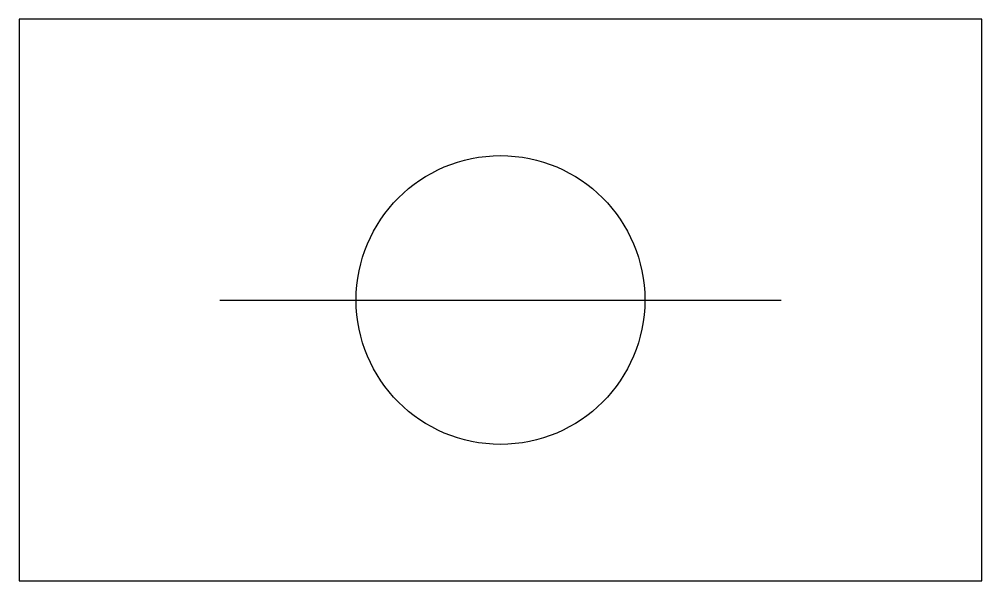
# Model space of a CAD drawing. Extents: x 0 to 120, y 0 to 70.
import ezdxf

# ---------------------------------------------------------------- set-up
doc = ezdxf.new("R2010")
doc.units = 0

msp = doc.modelspace()

# ---------------------------------------------------------------- linework, layer by layer
at = {"layer": 'Detail'}
msp.add_line((25, 35), (95, 35), dxfattribs=at)
msp.add_circle((60, 35), 18, dxfattribs=at)
at = {"layer": 'Outline'}
for p, q in [((120, 70), (0, 70)), ((0, 70), (0, 0)), ((120, 0), (120, 70)), ((0, 0), (120, 0))]:
    msp.add_line(p, q, dxfattribs=at)

doc.saveas('drawing.dxf')
